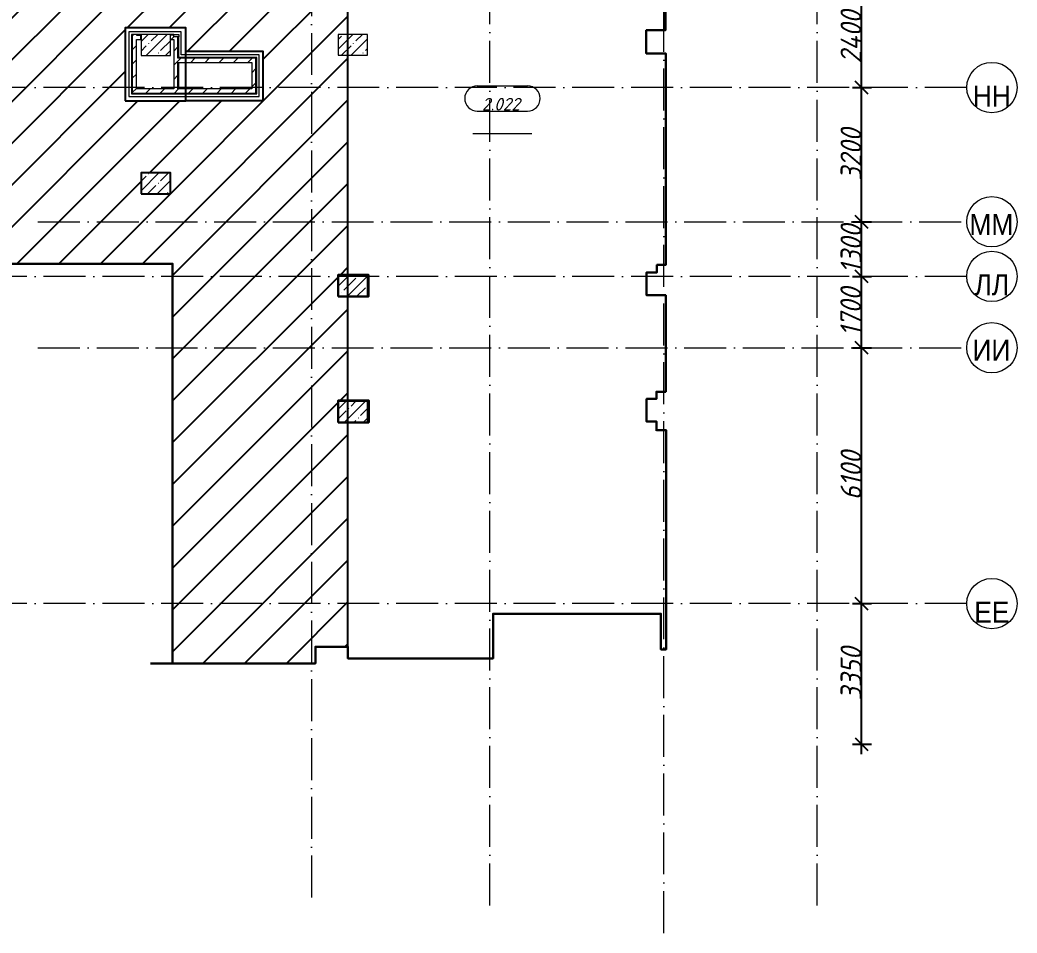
# Model space of a CAD drawing. Header units: millimetres. Extents: x -81576 to 1046824, y -248937 to 691537.
# Drawn here: x 799384 to 823150, y 422516 to 444276 of the extents above; entities that cross this region are included whole.
import ezdxf

# ---------------------------------------------------------------- set-up
doc = ezdxf.new("R2010")
doc.units = ezdxf.units.MM
doc.linetypes.add('50_200_ШТРИХ_1Т_ш5_п1_п1_', pattern=[1400, 1000, -200, 0, -200])
doc.layers.add('5.1) СКБ потолок', color=160, linetype='Continuous')
doc.layers.add('5.2) Окраска потолок', color=7, linetype='Continuous')
for name, color, linetype, lineweight in [('A-ANNO-DIMS', 7, 'Continuous', 9), ('A-WALL', 7, 'Continuous', 5), ('A-WALL-FNSH-1', 7, 'Continuous', 5), ('I-WALL', 7, 'Continuous', 5), ('S-COLS', 7, 'Continuous', 9), ('S-COLS-1', 7, 'Continuous', 5)]:
    doc.layers.add(name, color=color, linetype=linetype, lineweight=lineweight)
for name, color, linetype, lineweight, true_color in [('A-AREA-IDEN-1', 7, 'Continuous', 9, 0xaaaaaa), ('A-DETL-7', 7, 'Continuous', 20, 0x01a6fe), ('I-WALL-15', 7, 'Continuous', 5, 0x787878), ('Оси-1', 7, 'Continuous', 20, 0xaaaaaa), ('Оси-2', 7, 'Continuous', 9, 0xaaaaaa), ('Оси-3', 7, '50_200_ШТРИХ_1Т_ш5_п1_п1_', 9, 0xaaaaaa)]:
    doc.layers.add(name, color=color, linetype=linetype, lineweight=lineweight, true_color=true_color)
doc.styles.add('Arial', font='arial.ttf', dxfattribs={"width": 0.9, "height": 500})
doc.styles.add('ISOCPEUR_I', font='isocpeui.ttf', dxfattribs={"height": 300})
doc.styles.add('ISOCPEUR_I_1', font='isocpeui.ttf', dxfattribs={"width": 0.9, "height": 500})
doc.dimstyles.new('ISO-2_5_0_9К_БОЛЬШОЙ', dxfattribs={"dimscale": 304.8, "dimtxt": 497.990588, "dimasz": 0.984252, "dimexe": 0.787402, "dimexo": 0, "dimgap": 0, "dimtad": 1, "dimdec": 0, "dimzin": 0, "dimdsep": 46, "dimtxsty": 'ISOCPEUR_I_1', "dimblk1": 'OBLIQUE', "dimblk2": 'OBLIQUE', "dimsah": 1, "dimcen": 0.09, "dimdle": 0.787402, "dimazin": 0, "dimtfac": 1, "dimtdec": 4, "dimtix": 1, "dimtmove": 0, "dimatfit": 3, "dimfxl": 1, "dimtvp": 1, "dimtolj": 1, "dimtzin": 0, "dimarcsym": 2})
pattern_1 = [(0, (713719.21, 373552.26), (406.4, 101.6), [6.706, -298.094, 6.706, -298.094, -1625.6]), (0, (713719.21, 373552.26), (406.4, 101.6), [-609.6, 6.706, -602.894, 6.706, -298.094, -711.2]), (0, (713719.21, 373552.26), (406.4, 101.6), [-1524, 6.706, -196.494, 6.706, -501.294]), (120, (713871.61, 373603.06), (-291.18818, 301.15272), [6.706, -298.094, 6.706, -298.094, -1625.6]), (120, (713871.61, 373603.06), (-291.18818, 301.15272), [-609.6, 6.706, -602.894, 6.706, -298.094, -711.2]), (120, (713871.61, 373603.06), (-291.18818, 301.15272), [-1524, 6.706, -196.494, 6.706, -501.294]), (240, (713922.41, 373806.26), (-115.21182, -402.75272), [6.706, -298.094, 6.706, -298.094, -1625.6]), (240, (713922.41, 373806.26), (-115.21182, -402.75272), [-609.6, 6.706, -602.894, 6.706, -298.094, -711.2]), (240, (713922.41, 373806.26), (-115.21182, -402.75272), [-1524, 6.706, -196.494, 6.706, -501.294])]
pattern_2 = [(45, (713719.2, 373552.26), (-169.70563, 169.70563), [])]

# ---------------------------------------------------------------- blocks, each defined once
blk = doc.blocks.new('BSC_Колонна _Прямоугольная - 500х700-V304-АИ_План этажа_Стены_2')
at = {"layer": 'S-COLS-1'}
h = blk.add_hatch(dxfattribs=at)
h.set_pattern_fill('FP_173', color=256, style=0, pattern_type=2)
h.set_pattern_definition([(315, (-64381.04, 93600), (228.0985, 228.0985), []), (315, (-64381.04, 93371.9), (228.0985, 228.0985), [403.225, -80.645, 6.706, -73.939])])
h.paths.add_polyline_path([(-250, 350), (-250, -350), (250, -350), (250, 350), (223, 350)])
for p, q in [((250, 350), (-250, 350)), ((-250, 350), (-250, -350)), ((250, -350), (250, 350)), ((-250, -350), (250, -350))]:
    blk.add_line(p, q, dxfattribs=at)
blk = doc.blocks.new('BSC_Колонна _Прямоугольная - 500х700-V305-АИ_План этажа_Стены_2')
at = {"layer": 'S-COLS-1'}
h = blk.add_hatch(dxfattribs=at)
h.set_pattern_fill('FP_174', color=256, style=0, pattern_type=2)
h.set_pattern_definition([(315, (-70131.04, 93600), (228.0985, 228.0985), []), (315, (-70131.04, 93371.9), (228.0985, 228.0985), [403.225, -80.645, 6.706, -73.939])])
h.paths.add_polyline_path([(-250, 350), (-250, -350), (250, -350), (250, 350), (168, 350)])
for p, q in [((250, 350), (-250, 350)), ((-250, 350), (-250, -350)), ((250, -350), (250, 350)), ((-250, -350), (250, -350))]:
    blk.add_line(p, q, dxfattribs=at)
blk = doc.blocks.new('BSC_Колонна _Прямоугольная - 500х700-V316-АИ_План этажа_Стены_2')
at = {"layer": 'S-COLS-1'}
h = blk.add_hatch(dxfattribs=at)
h.set_pattern_fill('FP_185', color=256, style=0, pattern_type=2)
h.set_pattern_definition([(315, (-61381.04, 93600), (228.0985, 228.0985), []), (315, (-61381.04, 93371.9), (228.0985, 228.0985), [403.225, -80.645, 6.706, -73.939])])
h.paths.add_polyline_path([(-250, 350), (-250, -350), (250, -350), (250, 350)])
for p, q in [((250, 350), (-250, 350)), ((-250, 350), (-250, -350)), ((250, -350), (250, 350)), ((-250, -350), (250, -350))]:
    blk.add_line(p, q, dxfattribs=at)
blk = doc.blocks.new('BSC_Колонна _Прямоугольная - 500х700-V360-АИ_План этажа_Стены_2')
at = {"layer": 'S-COLS-1'}
h = blk.add_hatch(dxfattribs=at)
h.set_pattern_fill('FP_219', color=256, style=0, pattern_type=2)
h.set_pattern_definition([(315, (-70130.7, 88900), (228.0985, 228.0985), []), (315, (-70130.7, 88671.9), (228.0985, 228.0985), [403.225, -80.645, 6.706, -73.939])])
h.paths.add_polyline_path([(-250, 350), (-250, -350), (250, -350), (250, 350), (169, 350)])
for p, q in [((250, 350), (-250, 350)), ((-250, 350), (-250, -350)), ((250, -350), (250, 350)), ((-250, -350), (250, -350))]:
    blk.add_line(p, q, dxfattribs=at)
blk = doc.blocks.new('AAR_СКБ_Марка_помещения_1_5 ммп - Номер _ Площадь-27962135-АИ_План этажа_Стены_2')
at = {"layer": 'A-AREA-IDEN-1'}
for p, q in [((-2.99, 3), (3.01, 3)), ((-2.99, 0), (3.01, 0)), ((-3.53, -2.69), (3.53, -2.69))]:
    blk.add_line(p, q, dxfattribs=at)
for centre, start, end in [((-2.99, 1.5), 90, 270), ((3.01, 1.5), 270, 90)]:
    blk.add_arc(centre, 1.5, start, end, dxfattribs=at)
blk = doc.blocks.new('_Oblique')
at = {"color": 0, "linetype": 'ByBlock', "lineweight": -2}
blk.add_line((-0.5, -0.5), (0.5, 0.5), dxfattribs=at)
blk = doc.blocks.new('*D2477')
at = {"layer": 'A-ANNO-DIMS', "color": 0, "lineweight": -2, "transparency": 16777216}
for p, q in [((819443, 426776), (819443, 430606)), ((819230, 430366), (819683, 430366)), ((819230, 427016), (819683, 427016))]:
    blk.add_line(p, q, dxfattribs=at)
at = {"layer": 'Defpoints', "color": 0, "transparency": 16777216}
for p in [(819230, 430366), (819443, 430366), (819230, 427016)]:
    blk.add_point(p, dxfattribs=at)
at = {"layer": 'A-ANNO-DIMS', "color": 0, "lineweight": -2, "transparency": 16777216, "xscale": 300, "yscale": 300, "zscale": 300}
for p, rotation in [((819443, 430366), 90), ((819443, 427016), 270)]:
    blk.add_blockref('_Oblique', p, dxfattribs=dict(at, rotation=rotation))
at = {"layer": 'A-ANNO-DIMS', "color": 0, "transparency": 16777216, "insert": (819193, 428691), "char_height": 500, "width": 1516.96, "attachment_point": 5, "rotation": 90, "style": 'ISOCPEUR_I_1'}
blk.add_mtext('\\A1;3350', dxfattribs=at)
blk = doc.blocks.new('*D2478')
at = {"layer": 'A-ANNO-DIMS', "color": 0, "lineweight": -2, "transparency": 16777216}
for p, q in [((819443, 430126), (819443, 436706)), ((819230, 436466), (819683, 436466)), ((819230, 430366), (819683, 430366))]:
    blk.add_line(p, q, dxfattribs=at)
at = {"layer": 'Defpoints', "color": 0, "transparency": 16777216}
for p in [(819230, 436466), (819443, 436466), (819230, 430366)]:
    blk.add_point(p, dxfattribs=at)
at = {"layer": 'A-ANNO-DIMS', "color": 0, "lineweight": -2, "transparency": 16777216, "xscale": 300, "yscale": 300, "zscale": 300}
for p, rotation in [((819443, 436466), 90), ((819443, 430366), 270)]:
    blk.add_blockref('_Oblique', p, dxfattribs=dict(at, rotation=rotation))
at = {"layer": 'A-ANNO-DIMS', "color": 0, "transparency": 16777216, "insert": (819193, 433416), "char_height": 500, "width": 1402.04, "attachment_point": 5, "rotation": 90, "style": 'ISOCPEUR_I_1'}
blk.add_mtext('\\A1;6100', dxfattribs=at)
blk = doc.blocks.new('*D2479')
at = {"layer": 'A-ANNO-DIMS', "color": 0, "lineweight": -2, "transparency": 16777216}
for p, q in [((819443, 436226), (819443, 438406)), ((819230, 438166), (819683, 438166)), ((819230, 436466), (819683, 436466))]:
    blk.add_line(p, q, dxfattribs=at)
at = {"layer": 'Defpoints', "color": 0, "transparency": 16777216}
for p in [(819230, 438166), (819443, 438166), (819230, 436466)]:
    blk.add_point(p, dxfattribs=at)
at = {"layer": 'A-ANNO-DIMS', "color": 0, "lineweight": -2, "transparency": 16777216, "xscale": 300, "yscale": 300, "zscale": 300}
for p, rotation in [((819443, 438166), 90), ((819443, 436466), 270)]:
    blk.add_blockref('_Oblique', p, dxfattribs=dict(at, rotation=rotation))
at = {"layer": 'A-ANNO-DIMS', "color": 0, "transparency": 16777216, "insert": (819189, 437316), "char_height": 500, "width": 1402.04, "attachment_point": 5, "rotation": 90, "style": 'ISOCPEUR_I_1'}
blk.add_mtext('\\A1;1700', dxfattribs=at)
blk = doc.blocks.new('*D2480')
at = {"layer": 'A-ANNO-DIMS', "color": 0, "lineweight": -2, "transparency": 16777216}
for p, q in [((819443, 437926), (819443, 439706)), ((819230, 439466), (819683, 439466)), ((819230, 438166), (819683, 438166))]:
    blk.add_line(p, q, dxfattribs=at)
at = {"layer": 'Defpoints', "color": 0, "transparency": 16777216}
for p in [(819230, 439466), (819443, 439466), (819230, 438166)]:
    blk.add_point(p, dxfattribs=at)
at = {"layer": 'A-ANNO-DIMS', "color": 0, "lineweight": -2, "transparency": 16777216, "xscale": 300, "yscale": 300, "zscale": 300}
for p, rotation in [((819443, 439466), 90), ((819443, 438166), 270)]:
    blk.add_blockref('_Oblique', p, dxfattribs=dict(at, rotation=rotation))
at = {"layer": 'A-ANNO-DIMS', "color": 0, "transparency": 16777216, "insert": (819193, 438816), "char_height": 500, "width": 1402.04, "attachment_point": 5, "rotation": 90, "style": 'ISOCPEUR_I_1'}
blk.add_mtext('\\A1;1300', dxfattribs=at)
blk = doc.blocks.new('*D2481')
at = {"layer": 'A-ANNO-DIMS', "color": 0, "lineweight": -2, "transparency": 16777216}
for p, q in [((819443, 439226), (819443, 442906)), ((819230, 442666), (819683, 442666)), ((819230, 439466), (819683, 439466))]:
    blk.add_line(p, q, dxfattribs=at)
at = {"layer": 'Defpoints', "color": 0, "transparency": 16777216}
for p in [(819230, 442666), (819443, 442666), (819230, 439466)]:
    blk.add_point(p, dxfattribs=at)
at = {"layer": 'A-ANNO-DIMS', "color": 0, "lineweight": -2, "transparency": 16777216, "xscale": 300, "yscale": 300, "zscale": 300}
for p, rotation in [((819443, 442666), 90), ((819443, 439466), 270)]:
    blk.add_blockref('_Oblique', p, dxfattribs=dict(at, rotation=rotation))
at = {"layer": 'A-ANNO-DIMS', "color": 0, "transparency": 16777216, "insert": (819193, 441066), "char_height": 500, "width": 1516.96, "attachment_point": 5, "rotation": 90, "style": 'ISOCPEUR_I_1'}
blk.add_mtext('\\A1;3200', dxfattribs=at)
blk = doc.blocks.new('*D2482')
at = {"layer": 'A-ANNO-DIMS', "color": 0, "lineweight": -2, "transparency": 16777216}
for p, q in [((819443, 442426), (819443, 445306)), ((819230, 445066), (819683, 445066)), ((819230, 442666), (819683, 442666))]:
    blk.add_line(p, q, dxfattribs=at)
at = {"layer": 'Defpoints', "color": 0, "transparency": 16777216}
for p in [(819230, 445066), (819443, 445066), (819230, 442666)]:
    blk.add_point(p, dxfattribs=at)
at = {"layer": 'A-ANNO-DIMS', "color": 0, "lineweight": -2, "transparency": 16777216, "xscale": 300, "yscale": 300, "zscale": 300}
for p, rotation in [((819443, 445066), 90), ((819443, 442666), 270)]:
    blk.add_blockref('_Oblique', p, dxfattribs=dict(at, rotation=rotation))
at = {"layer": 'A-ANNO-DIMS', "color": 0, "transparency": 16777216, "insert": (819193, 443866), "char_height": 500, "width": 1562.92, "attachment_point": 5, "rotation": 90, "style": 'ISOCPEUR_I_1'}
blk.add_mtext('\\A1;2400', dxfattribs=at)
blk = doc.blocks.new('Ось сетки - Круг_Ø6_00__ISO-2_5_0_9K_-17386508-АИ_План этажа_Стены_3')
at = {"layer": 'Оси-1'}
blk.add_circle((0, 0), 3, dxfattribs=at)
blk = doc.blocks.new('*D2508')
at = {"layer": 'A-ANNO-DIMS', "color": 0, "lineweight": -2, "transparency": 16777216}
for p, q in [((819443, 426776), (819443, 430606)), ((819230, 430366), (819683, 430366)), ((819230, 427016), (819683, 427016))]:
    blk.add_line(p, q, dxfattribs=at)
at = {"layer": 'Defpoints', "color": 0, "transparency": 16777216}
for p in [(819230, 430366), (819443, 430366), (819230, 427016)]:
    blk.add_point(p, dxfattribs=at)
at = {"layer": 'A-ANNO-DIMS', "color": 0, "lineweight": -2, "transparency": 16777216, "xscale": 300, "yscale": 300, "zscale": 300}
for p, rotation in [((819443, 430366), 90), ((819443, 427016), 270)]:
    blk.add_blockref('_Oblique', p, dxfattribs=dict(at, rotation=rotation))
at = {"layer": 'A-ANNO-DIMS', "color": 0, "transparency": 16777216, "insert": (819193, 428691), "char_height": 500, "width": 1516.96, "attachment_point": 5, "rotation": 90, "style": 'ISOCPEUR_I_1'}
blk.add_mtext('\\A1;3350', dxfattribs=at)
blk = doc.blocks.new('*D2509')
at = {"layer": 'A-ANNO-DIMS', "color": 0, "lineweight": -2, "transparency": 16777216}
for p, q in [((819443, 430126), (819443, 436706)), ((819230, 436466), (819683, 436466)), ((819230, 430366), (819683, 430366))]:
    blk.add_line(p, q, dxfattribs=at)
at = {"layer": 'Defpoints', "color": 0, "transparency": 16777216}
for p in [(819230, 436466), (819443, 436466), (819230, 430366)]:
    blk.add_point(p, dxfattribs=at)
at = {"layer": 'A-ANNO-DIMS', "color": 0, "lineweight": -2, "transparency": 16777216, "xscale": 300, "yscale": 300, "zscale": 300}
for p, rotation in [((819443, 436466), 90), ((819443, 430366), 270)]:
    blk.add_blockref('_Oblique', p, dxfattribs=dict(at, rotation=rotation))
at = {"layer": 'A-ANNO-DIMS', "color": 0, "transparency": 16777216, "insert": (819193, 433416), "char_height": 500, "width": 1402.04, "attachment_point": 5, "rotation": 90, "style": 'ISOCPEUR_I_1'}
blk.add_mtext('\\A1;6100', dxfattribs=at)
blk = doc.blocks.new('*D2510')
at = {"layer": 'A-ANNO-DIMS', "color": 0, "lineweight": -2, "transparency": 16777216}
for p, q in [((819443, 436226), (819443, 438406)), ((819230, 438166), (819683, 438166)), ((819230, 436466), (819683, 436466))]:
    blk.add_line(p, q, dxfattribs=at)
at = {"layer": 'Defpoints', "color": 0, "transparency": 16777216}
for p in [(819230, 438166), (819443, 438166), (819230, 436466)]:
    blk.add_point(p, dxfattribs=at)
at = {"layer": 'A-ANNO-DIMS', "color": 0, "lineweight": -2, "transparency": 16777216, "xscale": 300, "yscale": 300, "zscale": 300}
for p, rotation in [((819443, 438166), 90), ((819443, 436466), 270)]:
    blk.add_blockref('_Oblique', p, dxfattribs=dict(at, rotation=rotation))
at = {"layer": 'A-ANNO-DIMS', "color": 0, "transparency": 16777216, "insert": (819189, 437316), "char_height": 500, "width": 1402.04, "attachment_point": 5, "rotation": 90, "style": 'ISOCPEUR_I_1'}
blk.add_mtext('\\A1;1700', dxfattribs=at)
blk = doc.blocks.new('*D2511')
at = {"layer": 'A-ANNO-DIMS', "color": 0, "lineweight": -2, "transparency": 16777216}
for p, q in [((819443, 437926), (819443, 439706)), ((819230, 439466), (819683, 439466)), ((819230, 438166), (819683, 438166))]:
    blk.add_line(p, q, dxfattribs=at)
at = {"layer": 'Defpoints', "color": 0, "transparency": 16777216}
for p in [(819230, 439466), (819443, 439466), (819230, 438166)]:
    blk.add_point(p, dxfattribs=at)
at = {"layer": 'A-ANNO-DIMS', "color": 0, "lineweight": -2, "transparency": 16777216, "xscale": 300, "yscale": 300, "zscale": 300}
for p, rotation in [((819443, 439466), 90), ((819443, 438166), 270)]:
    blk.add_blockref('_Oblique', p, dxfattribs=dict(at, rotation=rotation))
at = {"layer": 'A-ANNO-DIMS', "color": 0, "transparency": 16777216, "insert": (819193, 438816), "char_height": 500, "width": 1402.04, "attachment_point": 5, "rotation": 90, "style": 'ISOCPEUR_I_1'}
blk.add_mtext('\\A1;1300', dxfattribs=at)
blk = doc.blocks.new('*D2512')
at = {"layer": 'A-ANNO-DIMS', "color": 0, "lineweight": -2, "transparency": 16777216}
for p, q in [((819443, 439226), (819443, 442906)), ((819230, 442666), (819683, 442666)), ((819230, 439466), (819683, 439466))]:
    blk.add_line(p, q, dxfattribs=at)
at = {"layer": 'Defpoints', "color": 0, "transparency": 16777216}
for p in [(819230, 442666), (819443, 442666), (819230, 439466)]:
    blk.add_point(p, dxfattribs=at)
at = {"layer": 'A-ANNO-DIMS', "color": 0, "lineweight": -2, "transparency": 16777216, "xscale": 300, "yscale": 300, "zscale": 300}
for p, rotation in [((819443, 442666), 90), ((819443, 439466), 270)]:
    blk.add_blockref('_Oblique', p, dxfattribs=dict(at, rotation=rotation))
at = {"layer": 'A-ANNO-DIMS', "color": 0, "transparency": 16777216, "insert": (819193, 441066), "char_height": 500, "width": 1516.96, "attachment_point": 5, "rotation": 90, "style": 'ISOCPEUR_I_1'}
blk.add_mtext('\\A1;3200', dxfattribs=at)
blk = doc.blocks.new('*D2513')
at = {"layer": 'A-ANNO-DIMS', "color": 0, "lineweight": -2, "transparency": 16777216}
for p, q in [((819443, 442426), (819443, 445306)), ((819230, 445066), (819683, 445066)), ((819230, 442666), (819683, 442666))]:
    blk.add_line(p, q, dxfattribs=at)
at = {"layer": 'Defpoints', "color": 0, "transparency": 16777216}
for p in [(819230, 445066), (819443, 445066), (819230, 442666)]:
    blk.add_point(p, dxfattribs=at)
at = {"layer": 'A-ANNO-DIMS', "color": 0, "lineweight": -2, "transparency": 16777216, "xscale": 300, "yscale": 300, "zscale": 300}
for p, rotation in [((819443, 445066), 90), ((819443, 442666), 270)]:
    blk.add_blockref('_Oblique', p, dxfattribs=dict(at, rotation=rotation))
at = {"layer": 'A-ANNO-DIMS', "color": 0, "transparency": 16777216, "insert": (819193, 443866), "char_height": 500, "width": 1562.92, "attachment_point": 5, "rotation": 90, "style": 'ISOCPEUR_I_1'}
blk.add_mtext('\\A1;2400', dxfattribs=at)

msp = doc.modelspace()

# ---------------------------------------------------------------- hatches: boundary and pattern name
at = {"layer": '5.1) СКБ потолок', "transparency": 33554687}
h = msp.add_hatch(dxfattribs=at)
h.set_pattern_fill('ANSI31', color=256, scale=222)
h.paths.add_polyline_path([(807201.9, 446783.3), (806969.2, 446783.3), (806969.2, 447283.3), (807201.9, 447283.3), (807201.9, 452633.3), (806969.2, 452633.3), (806969.2, 453133.3), (807201.9, 453133.3), (807201.9, 455439.2), (806985.1, 455439.2), (806985.1, 457889.2), (807005.1, 457889.2), (807185.1, 457889.2), (807185.1, 459476.2), (806985.1, 459476.2), (806755.1, 459476.2), (806755.1, 459706.2), (803055.1, 459706.2), (803055.1, 459450.2), (802531.1, 459450.2), (802531.1, 459713.2), (797181.1, 459713.2), (797181.1, 456496.2), (797311.1, 456496.2), (797311.1, 455956.2), (797176.1, 455956.2), (797176.1, 452375.2), (797306.1, 452375.2), (797306.1, 451850.2), (797293.1, 451850.2), (797163.1, 451850.2), (797163.1, 450024.2), (797293.1, 450024.2), (797293.1, 449499.2), (797163.1, 449499.2), (797163.1, 446539.2), (795010.1, 446539.2), (795010.1, 441409.2), (791930.1, 441409.2), (791930.1, 440674.2), (791193.1, 440674.2), (791193.1, 441259.2), (788249.1, 441259.2), (788249.1, 438466.2), (803022.1, 438466.2), (803022.1, 428940.3), (806426.9, 428940.3), (806426.9, 429340.3), (807201.9, 429340.3), (807201.9, 434683.3), (806969.2, 434683.3), (806969.2, 435183.3), (806969.2, 435208.3), (807201.9, 435208.3), (807201.9, 437683.3), (806969.2, 437683.3), (806969.2, 438183.3), (806969.2, 438203.3), (807201.9, 438203.3), (807201.9, 443433.3), (806969.2, 443433.3), (806969.2, 443933.3), (807201.9, 443933.3)])
h.paths.add_polyline_path([(801895.3, 444086.5), (803335.3, 444086.5), (803335.3, 443533.3), (805175.3, 443533.3), (805175.3, 442346.5), (803335.3, 442346.5), (801895.3, 442346.5)], flags=0)
h.paths.add_polyline_path([(801895.3, 444086.5), (803335.3, 444086.5), (803335.3, 443533.3), (805175.3, 443533.3), (805175.3, 442346.5), (801895.3, 442346.5)], flags=16)
h.paths.add_polyline_path([(801979.2, 443993), (803229.2, 443993), (803229.2, 443443.3), (805089.2, 443443.3), (805089.2, 442453), (801979.2, 442453)], flags=0)
h.paths.add_polyline_path([(802039.2, 443933), (802268.2, 443933), (802269.2, 443933), (802969.2, 443933), (803049.2, 443933), (803169.2, 443933), (803169.2, 443873), (803169.2, 443383.3), (805029.2, 443383.3), (805029.2, 442513), (802039.2, 442513)], flags=0)
h.paths.add_polyline_path([(802969.2, 443813), (803049.2, 443813), (803049.2, 442633), (802159.2, 442633), (802159.2, 443813), (802268.2, 443813), (802268.2, 443933), (802269.2, 443933), (802269.2, 443433), (802969.2, 443433)], flags=0)
h.paths.add_polyline_path([(797335.7, 444032.3), (797335.7, 443312.3), (796415.7, 443312.3), (796415.7, 444032.3)], flags=16)
h.paths.add_polyline_path([(797219.2, 443933), (797219.2, 443433), (796519.2, 443433), (796519.2, 443933)], flags=0)
h.paths.add_polyline_path([(801790.6, 447876.6), (801790.6, 450714.2), (803108.7, 450714.2), (803108.7, 447876.6)], flags=16)
h.paths.add_polyline_path([(803149.2, 443263.3), (803169.2, 443263.3), (804909.2, 443263.3), (804909.2, 442633), (803169.2, 442633), (803149.2, 442633)], flags=0)
h.paths.add_polyline_path([(801865.4, 447963.3), (801865.4, 450651.6), (803049.2, 450651.6), (803049.2, 449383), (803029.2, 447963.3)], flags=0)
h.paths.add_polyline_path([(801925.4, 448023.3), (801925.4, 449363), (801925.4, 450591.6), (801945.4, 450591.6), (802989.2, 450591.6), (802989.2, 450571.6), (802989.2, 449383), (802969.2, 448883), (802969.2, 448023.3)], flags=0)
h.paths.add_polyline_path([(801925.4, 449383), (801925.4, 449363), (801945.4, 449363), (801945.4, 449383)], flags=0)
h.paths.add_polyline_path([(802969.2, 450571.6), (802969.2, 449383), (802989.2, 449383), (802989.2, 450471.6)], flags=0)
h.paths.add_polyline_path([(802849.2, 448883), (802849.2, 448133), (802099.2, 448133), (802045.4, 448143.3), (802045.4, 449263), (802269.2, 449263), (802269.2, 448883)], flags=0)
h.paths.add_polyline_path([(802269.2, 440633), (802969.2, 440633), (802969.2, 440133), (802269.2, 440133)], flags=16)
h.paths.add_polyline_path([(797474.2, 440733), (797474.2, 439213), (795954.2, 439213), (795954.2, 440733)], flags=16)
h.paths.add_polyline_path([(797399.2, 440693), (797399.2, 439253), (796014.2, 439253), (796014.2, 440693)], flags=0)
h.paths.add_polyline_path([(797339.2, 440633), (797339.2, 439313), (796094.2, 439313), (796074.2, 439313), (796074.2, 440573), (796074.2, 440633), (796519.2, 440633), (797219.2, 440633)], flags=0)
h.paths.add_polyline_path([(796094.2, 439333), (796094.2, 440573), (796194.2, 440573), (796194.2, 440613), (796459.2, 440613), (796459.2, 440513), (796194.2, 440513), (796194.2, 439433), (796194.2, 439333)], flags=0)
h.paths.add_polyline_path([(802148.7, 451121.6), (802148.7, 451841.6), (803108.7, 451841.6), (803108.7, 451121.6)], flags=16)
h.paths.add_polyline_path([(802209.2, 451173), (802209.2, 451793), (803029.2, 451793), (803029.2, 451173)], flags=0)
h.paths.add_polyline_path([(802269.2, 451233), (802269.2, 451733), (802969.2, 451733), (802969.2, 451233)], flags=0)
h.paths.add_polyline_path([(802024.6, 454200.5), (802024.6, 455860.5), (803204.6, 455860.5), (803204.6, 454200.5)], flags=16)
h.paths.add_polyline_path([(802089.2, 454253), (802089.2, 455793), (803145.9, 455793), (803145.9, 454253)], flags=0)
h.paths.add_polyline_path([(802149.2, 454313), (802149.2, 455733), (803085.9, 455733), (803085.9, 454313)], flags=0)
h.paths.add_polyline_path([(802269.2, 454433), (802269.2, 455733), (802969.2, 455733), (802969.2, 455233), (802965.9, 454433)], flags=0)
at = {"layer": '5.2) Окраска потолок', "transparency": 33554687}
h = msp.add_hatch(dxfattribs=at)
h.set_pattern_fill('ANSI31', color=256, scale=222)
h.paths.add_polyline_path([(807201.9, 446783.3), (806969.2, 446783.3), (806969.2, 447283.3), (807201.9, 447283.3), (807201.9, 452633.3), (806969.2, 452633.3), (806969.2, 453133.3), (807201.9, 453133.3), (807201.9, 455439.2), (806985.1, 455439.2), (806985.1, 457889.2), (807005.1, 457889.2), (807185.1, 457889.2), (807185.1, 459476.2), (806985.1, 459476.2), (806755.1, 459476.2), (806755.1, 459706.2), (803055.1, 459706.2), (803055.1, 459450.2), (802531.1, 459450.2), (802531.1, 459713.2), (797181.1, 459713.2), (797181.1, 456496.2), (797311.1, 456496.2), (797311.1, 455956.2), (797176.1, 455956.2), (797176.1, 452375.2), (797306.1, 452375.2), (797306.1, 451850.2), (797293.1, 451850.2), (797163.1, 451850.2), (797163.1, 450024.2), (797293.1, 450024.2), (797293.1, 449499.2), (797163.1, 449499.2), (797163.1, 446539.2), (795010.1, 446539.2), (795010.1, 441409.2), (791930.1, 441409.2), (791930.1, 440674.2), (791193.1, 440674.2), (791193.1, 441259.2), (788249.1, 441259.2), (788249.1, 438466.2), (803022.1, 438466.2), (803022.1, 428940.3), (806426.9, 428940.3), (806426.9, 429340.3), (807201.9, 429340.3), (807201.9, 434683.3), (806969.2, 434683.3), (806969.2, 435183.3), (806969.2, 435208.3), (807201.9, 435208.3), (807201.9, 437683.3), (806969.2, 437683.3), (806969.2, 438183.3), (806969.2, 438203.3), (807201.9, 438203.3), (807201.9, 443433.3), (806969.2, 443433.3), (806969.2, 443933.3), (807201.9, 443933.3)])
h.paths.add_polyline_path([(801895.3, 444086.5), (803335.3, 444086.5), (803335.3, 443533.3), (805175.3, 443533.3), (805175.3, 442346.5), (803335.3, 442346.5), (801895.3, 442346.5)], flags=0)
h.paths.add_polyline_path([(801895.3, 444086.5), (803335.3, 444086.5), (803335.3, 443533.3), (805175.3, 443533.3), (805175.3, 442346.5), (801895.3, 442346.5)], flags=16)
h.paths.add_polyline_path([(801979.2, 443993), (803229.2, 443993), (803229.2, 443443.3), (805089.2, 443443.3), (805089.2, 442453), (801979.2, 442453)], flags=0)
h.paths.add_polyline_path([(802039.2, 443933), (802268.2, 443933), (802269.2, 443933), (802969.2, 443933), (803049.2, 443933), (803169.2, 443933), (803169.2, 443873), (803169.2, 443383.3), (805029.2, 443383.3), (805029.2, 442513), (802039.2, 442513)], flags=0)
h.paths.add_polyline_path([(802969.2, 443813), (803049.2, 443813), (803049.2, 442633), (802159.2, 442633), (802159.2, 443813), (802268.2, 443813), (802268.2, 443933), (802269.2, 443933), (802269.2, 443433), (802969.2, 443433)], flags=0)
h.paths.add_polyline_path([(797335.7, 444032.3), (797335.7, 443312.3), (796415.7, 443312.3), (796415.7, 444032.3)], flags=16)
h.paths.add_polyline_path([(797219.2, 443933), (797219.2, 443433), (796519.2, 443433), (796519.2, 443933)], flags=0)
h.paths.add_polyline_path([(801790.6, 447876.6), (801790.6, 450714.2), (803108.7, 450714.2), (803108.7, 447876.6)], flags=16)
h.paths.add_polyline_path([(803149.2, 443263.3), (803169.2, 443263.3), (804909.2, 443263.3), (804909.2, 442633), (803169.2, 442633), (803149.2, 442633)], flags=0)
h.paths.add_polyline_path([(801865.4, 447963.3), (801865.4, 450651.6), (803049.2, 450651.6), (803049.2, 449383), (803029.2, 447963.3)], flags=0)
h.paths.add_polyline_path([(801925.4, 448023.3), (801925.4, 449363), (801925.4, 450591.6), (801945.4, 450591.6), (802989.2, 450591.6), (802989.2, 450571.6), (802989.2, 449383), (802969.2, 448883), (802969.2, 448023.3)], flags=0)
h.paths.add_polyline_path([(801925.4, 449383), (801925.4, 449363), (801945.4, 449363), (801945.4, 449383)], flags=0)
h.paths.add_polyline_path([(802969.2, 450571.6), (802969.2, 449383), (802989.2, 449383), (802989.2, 450471.6)], flags=0)
h.paths.add_polyline_path([(802849.2, 448883), (802849.2, 448133), (802099.2, 448133), (802045.4, 448143.3), (802045.4, 449263), (802269.2, 449263), (802269.2, 448883)], flags=0)
h.paths.add_polyline_path([(802269.2, 440633), (802969.2, 440633), (802969.2, 440133), (802269.2, 440133)], flags=16)
h.paths.add_polyline_path([(797474.2, 440733), (797474.2, 439213), (795954.2, 439213), (795954.2, 440733)], flags=16)
h.paths.add_polyline_path([(797399.2, 440693), (797399.2, 439253), (796014.2, 439253), (796014.2, 440693)], flags=0)
h.paths.add_polyline_path([(797339.2, 440633), (797339.2, 439313), (796094.2, 439313), (796074.2, 439313), (796074.2, 440573), (796074.2, 440633), (796519.2, 440633), (797219.2, 440633)], flags=0)
h.paths.add_polyline_path([(796094.2, 439333), (796094.2, 440573), (796194.2, 440573), (796194.2, 440613), (796459.2, 440613), (796459.2, 440513), (796194.2, 440513), (796194.2, 439433), (796194.2, 439333)], flags=0)
h.paths.add_polyline_path([(802148.7, 451121.6), (802148.7, 451841.6), (803108.7, 451841.6), (803108.7, 451121.6)], flags=16)
h.paths.add_polyline_path([(802209.2, 451173), (802209.2, 451793), (803029.2, 451793), (803029.2, 451173)], flags=0)
h.paths.add_polyline_path([(802269.2, 451233), (802269.2, 451733), (802969.2, 451733), (802969.2, 451233)], flags=0)
h.paths.add_polyline_path([(802024.6, 454200.5), (802024.6, 455860.5), (803204.6, 455860.5), (803204.6, 454200.5)], flags=16)
h.paths.add_polyline_path([(802089.2, 454253), (802089.2, 455793), (803145.9, 455793), (803145.9, 454253)], flags=0)
h.paths.add_polyline_path([(802149.2, 454313), (802149.2, 455733), (803085.9, 455733), (803085.9, 454313)], flags=0)
h.paths.add_polyline_path([(802269.2, 454433), (802269.2, 455733), (802969.2, 455733), (802969.2, 455233), (802965.9, 454433)], flags=0)
at = {"layer": 'I-WALL', "true_color": 0x000000}
h = msp.add_hatch(dxfattribs=at)
h.set_pattern_fill('FP_5', color=18, style=0, pattern_type=2)
h.set_pattern_definition(pattern_2)
h.paths.add_polyline_path([(802159.2, 442533), (802159.2, 443933), (802059.2, 443933), (802059.2, 442533)])
h = msp.add_hatch(dxfattribs=at)
h.set_pattern_fill('FP_5', color=18, style=0, pattern_type=2)
h.set_pattern_definition(pattern_2)
h.paths.add_polyline_path([(802159.2, 443813), (802268.2, 443813), (802268.2, 443913), (802159.2, 443913), (802159.2, 443851.6)])
h = msp.add_hatch(dxfattribs=at)
h.set_pattern_fill('FP_5', color=18, style=0, pattern_type=2)
h.set_pattern_definition(pattern_2)
h.paths.add_polyline_path([(803049.2, 443813), (803049.2, 443913), (802969.2, 443913), (802969.2, 443813)])
h = msp.add_hatch(dxfattribs=at)
h.set_pattern_fill('FP_5', color=18, style=0, pattern_type=2)
h.set_pattern_definition(pattern_2)
h.paths.add_polyline_path([(803149.2, 442533), (803149.2, 443873), (803049.2, 443873), (803049.2, 442533)])
h = msp.add_hatch(dxfattribs=at)
h.set_pattern_fill('FP_5', color=18, style=0, pattern_type=2)
h.set_pattern_definition(pattern_2)
h.paths.add_polyline_path([(804909.2, 443263.3), (804909.2, 443363.3), (803149.2, 443363.3), (803149.2, 443263.3), (803457.3, 443263.3)])
h = msp.add_hatch(dxfattribs=at)
h.set_pattern_fill('FP_5', color=18, style=0, pattern_type=2)
h.set_pattern_definition(pattern_2)
h.paths.add_polyline_path([(805009.2, 442633), (805009.2, 443363.3), (804909.2, 443363.3), (804909.2, 442633)])
h = msp.add_hatch(dxfattribs=at)
h.set_pattern_fill('FP_5', color=18, style=0, pattern_type=2)
h.set_pattern_definition(pattern_2)
h.paths.add_polyline_path([(803049.2, 442533), (803049.2, 442633), (802159.2, 442633), (802159.2, 442533), (802619.4, 442533)])
h = msp.add_hatch(dxfattribs=at)
h.set_pattern_fill('FP_5', color=18, style=0, pattern_type=2)
h.set_pattern_definition(pattern_2)
h.paths.add_polyline_path([(805009.2, 442533), (805009.2, 442633), (803149.2, 442633), (803149.2, 442533), (803457.3, 442533)])
at = {"layer": 'I-WALL-15', "true_color": 0x000000}
h = msp.add_hatch(dxfattribs=at)
h.set_pattern_fill('FP_3', color=18, style=0, pattern_type=2)
h.set_pattern_definition(pattern_1)
h.paths.add_polyline_path([(802059.2, 442513), (802059.2, 443933), (802039.2, 443933), (802039.2, 442513)])
h = msp.add_hatch(dxfattribs=at)
h.set_pattern_fill('FP_3', color=18, style=0, pattern_type=2)
h.set_pattern_definition(pattern_1)
h.paths.add_polyline_path([(802268.2, 443913), (802268.2, 443933), (802159.2, 443933), (802159.2, 443913)])
h = msp.add_hatch(dxfattribs=at)
h.set_pattern_fill('FP_3', color=18, style=0, pattern_type=2)
h.set_pattern_definition(pattern_1)
h.paths.add_polyline_path([(803049.2, 443913), (803049.2, 443933), (802969.2, 443933), (802969.2, 443913)])
h = msp.add_hatch(dxfattribs=at)
h.set_pattern_fill('FP_3', color=18, style=0, pattern_type=2)
h.set_pattern_definition(pattern_1)
h.paths.add_polyline_path([(803169.2, 442513), (803169.2, 442533), (803149.2, 442533), (803149.2, 442513)])
h.paths.add_polyline_path([(803169.2, 442633), (803169.2, 443263.3), (803149.2, 443263.3), (803149.2, 442633)])
h.paths.add_polyline_path([(803169.2, 443363.3), (803169.2, 443873), (803149.2, 443873), (803149.2, 443363.3)])
h = msp.add_hatch(dxfattribs=at)
h.set_pattern_fill('FP_3', color=18, style=0, pattern_type=2)
h.set_pattern_definition(pattern_1)
h.paths.add_polyline_path([(803169.2, 443363.3), (805009.2, 443363.3), (805009.2, 443383.3), (803169.2, 443383.3)])
h = msp.add_hatch(dxfattribs=at)
h.set_pattern_fill('FP_3', color=18, style=0, pattern_type=2)
h.set_pattern_definition(pattern_1)
h.paths.add_polyline_path([(805009.2, 442533), (805029.2, 442533), (805029.2, 443383.3), (805009.2, 443383.3), (805009.2, 442633)])
h = msp.add_hatch(dxfattribs=at)
h.set_pattern_fill('FP_3', color=18, style=0, pattern_type=2)
h.set_pattern_definition(pattern_1)
h.paths.add_polyline_path([(803149.2, 442513), (803149.2, 442533), (802059.2, 442533), (802059.2, 442513), (803049.2, 442513)])
h = msp.add_hatch(dxfattribs=at)
h.set_pattern_fill('FP_3', color=18, style=0, pattern_type=2)
h.set_pattern_definition(pattern_1)
h.paths.add_polyline_path([(805029.2, 442513), (805029.2, 442533), (803169.2, 442533), (803169.2, 442513), (803457.3, 442513)])
at = {"layer": 'S-COLS-1', "true_color": 0x000000}
h = msp.add_hatch(dxfattribs=at)
h.set_pattern_fill('FP_1', color=18, style=0, pattern_type=2)
h.set_pattern_definition([(45, (713719.2, 373552.26), (-228.0985, 228.0985), []), (45, (713947.3, 373552.26), (-228.0985, 228.0985), [403.225, -80.645, 6.706, -73.939])])
h.paths.add_polyline_path([(802269.2, 440133), (802969.2, 440133), (802969.2, 440633), (802269.2, 440633)])

# ---------------------------------------------------------------- linework, layer by layer
msp.add_lwpolyline([(807201.9, 429340.3), (807201.9, 455439.2)])
at = {"lineweight": 30}
for points in [[(814559.2, 434504.3), (814557.9, 434704.3), (814320.9, 434704.3), (814320.9, 435244.3), (814555.9, 435244.3), (814555.9, 435414.3), (814775.9, 435414.3), (814775.9, 437714.3), (814319.9, 437714.3), (814319.9, 438259.3), (814564.9, 438259.3), (814564.9, 438439.3), (814774.9, 438439.3), (814774.9, 443479.3), (814309.9, 443479.3), (814309.9, 444029.3), (814769.9, 444029.3), (814769.9, 446769.3)], [(788379.1, 438466.2), (788379.1, 438136.2), (788249.1, 438136.2), (788249.1, 438466.2), (803022.1, 438466.2), (803022.1, 428940.3)], [(814557.9, 434482.3), (814557.9, 434504.3), (814782.9, 434504.3), (814782.9, 429554.3), (814782.9, 429554.3), (814782.9, 429274.3), (814662.9, 429274.3), (814662.9, 430124.3), (810662.9, 430124.3), (810662.9, 429062.3), (807201.9, 429062.3), (807201.9, 429340.3), (806426.9, 429340.3), (806426.9, 428940.3), (802494.9, 428940.3)], [(814782.9, 434504.3), (814557.9, 434504.3)]]:
    msp.add_lwpolyline(points, dxfattribs=at)
for points in [[(801895.3, 442346.5), (803335.3, 442346.5), (803335.3, 444086.5), (801895.3, 444086.5)], [(803335.3, 443533.3), (805175.3, 443533.3), (805175.3, 442346.5), (803335.3, 442346.5)], [(802269.2, 440133), (802969.2, 440133), (802969.2, 440633), (802269.2, 440633)]]:
    msp.add_lwpolyline(points, close=True)
for points in [[(806969.2, 437683.3), (807689.2, 437683.3), (807689.2, 438203.3), (806969.2, 438203.3)], [(806969.2, 434683.3), (807699.2, 434683.3), (807699.2, 435208.3), (806969.2, 435208.3)]]:
    msp.add_lwpolyline(points, close=True, dxfattribs=at)
at = {"layer": 'A-DETL-7', "color": 18, "true_color": 0x000000}
for p, q in [((801895.3, 444086.5), (801895.3, 442346.5)), ((803335.3, 444086.5), (801895.3, 444086.5)), ((803335.3, 443533.3), (803335.3, 444086.5)), ((805175.3, 443533.3), (803335.3, 443533.3)), ((805175.3, 442346.5), (805175.3, 443533.3)), ((801895.3, 442346.5), (805175.3, 442346.5))]:
    msp.add_line(p, q, dxfattribs=at)
at = {"layer": 'A-WALL', "color": 18, "true_color": 0x000000}
for p, q in [((802268.2, 443933), (802269.2, 443933)), ((803049.2, 443913), (802969.2, 443913))]:
    msp.add_line(p, q, dxfattribs=at)
for points in [[(803229.2, 443993), (801979.2, 443993), (801979.2, 442453), (805089.2, 442453), (805089.2, 443443.3), (803229.2, 443443.3)], [(803169.2, 442633), (803149.2, 442633), (803149.2, 443263.3), (803169.2, 443263.3), (804909.2, 443263.3), (804909.2, 442633)]]:
    msp.add_lwpolyline(points, close=True, dxfattribs=at)
for points in [[(802059.2, 443933), (802059.2, 442533), (805009.2, 442533), (805009.2, 443363.3), (803149.2, 443363.3), (803149.2, 443873)], [(802159.2, 443933), (802159.2, 443913), (802268.2, 443913)], [(803049.2, 443933), (803169.2, 443933), (803169.2, 443873)]]:
    msp.add_lwpolyline(points, dxfattribs=at)
at = {"layer": 'A-WALL-FNSH-1', "color": 18, "true_color": 0x000000}
msp.add_line((803169.2, 442633), (803169.2, 443263.3), dxfattribs=at)
msp.add_lwpolyline([(802969.2, 443813), (803049.2, 443813), (803049.2, 442633), (802159.2, 442633), (802159.2, 443813), (802268.2, 443813), (802268.2, 443933), (802039.2, 443933), (802039.2, 442513), (805029.2, 442513), (805029.2, 443383.3), (803169.2, 443383.3), (803169.2, 443873), (803049.2, 443873), (803049.2, 443933), (802969.2, 443933)], dxfattribs=at)
at = {"layer": 'Оси-3'}
for p, q in [((806332.1, 466366.2), (806332.1, 423174.3)), ((810582.1, 423174.3), (810582.1, 466366.2)), ((814732.1, 422516.2), (814732.1, 466366.2)), ((818382.1, 423174.3), (818382.1, 466366.2)), ((821950.1, 442666.2), (780168.1, 442666.2)), ((799813.4, 439466.2), (821950.1, 439466.2)), ((821950.1, 438166.2), (780168.1, 438166.2)), ((799813.4, 436466.2), (821950.1, 436466.2)), ((821950.1, 430366.2), (780168.1, 430366.2))]:
    msp.add_line(p, q, dxfattribs=at)

# ---------------------------------------------------------------- block references
at = {"layer": 'A-AREA-IDEN-1', "xscale": 199.9999999999999, "yscale": 199.9999999999999, "zscale": 199.9999999999999}
msp.add_blockref('AAR_СКБ_Марка_помещения_1_5 ммп - Номер _ Площадь-27962135-АИ_План этажа_Стены_2', (810882.3, 442105.8), dxfattribs=at)
at = {"layer": 'S-COLS', "color": 18, "true_color": 0x000000, "rotation": 89.9999999999999}
msp.add_blockref('BSC_Колонна _Прямоугольная - 500х700-V360-АИ_План этажа_Стены_2', (802619.2, 443683), dxfattribs=at)
at = {"layer": 'S-COLS', "rotation": 89.9999999999999}
for name, p in [('BSC_Колонна _Прямоугольная - 500х700-V305-АИ_План этажа_Стены_2', (807319.2, 443683.3)), ('BSC_Колонна _Прямоугольная - 500х700-V304-АИ_План этажа_Стены_2', (807319.2, 437933.3)), ('BSC_Колонна _Прямоугольная - 500х700-V316-АИ_План этажа_Стены_2', (807319.2, 434933.3))]:
    msp.add_blockref(name, p, dxfattribs=at)
at = {"layer": 'Оси-1', "xscale": 199.9999999999999, "yscale": 199.9999999999999, "zscale": 199.9999999999999}
for p, rotation in [((822550.1, 442666.2), 89.9999999999998), ((822550.1, 439466.2), 269.9999999999995), ((822550.1, 438166.2), 89.9999999999998), ((822550.1, 436466.2), 269.9999999999995), ((822550.1, 430366.2), 89.9999999999998)]:
    msp.add_blockref('Ось сетки - Круг_Ø6_00__ISO-2_5_0_9K_-17386508-АИ_План этажа_Стены_3', p, dxfattribs=dict(at, rotation=rotation))

# ---------------------------------------------------------------- texts
at = {"layer": 'A-AREA-IDEN-1', "insert": (810847.5, 442118.1), "char_height": 300, "width": 952, "attachment_point": 8, "line_spacing_factor": 1.139951, "style": 'ISOCPEUR_I'}
msp.add_mtext('\\pxqc,t8.46667,16.93333,25.4,33.86667,42.33333,50.8,59.26667,67.73333,76.2,84.66667,93.13333,101.6,110.06667,118.53333,127,135.46667,143.93333,152.4,160.86667,169.33333,177.8,186.26667,194.73333,203.2,211.66667,220.13333,228.6,237.06667,245.53333,254,262.46667,270.93333;{2.022}', dxfattribs=at)
at = {"layer": 'Оси-2', "char_height": 500, "attachment_point": 5, "line_spacing_factor": 0.936439, "style": 'Arial'}
for s, insert, width in [('\\pxqc,t4.572,9.144,13.716,18.288,22.86,27.432,32.004,36.576,41.148,45.72,50.292,54.864,59.436,64.008,68.58,73.152,77.724,82.296,86.868,91.44,96.012,100.584,105.156,109.728,114.3,118.872,123.444,128.016,132.588,137.16,141.732,146.304;{НН}', (822549.8, 442463.4), 916.2), ('\\pxqc,t4.572,9.144,13.716,18.288,22.86,27.432,32.004,36.576,41.148,45.72,50.292,54.864,59.436,64.008,68.58,73.152,77.724,82.296,86.868,91.44,96.012,100.584,105.156,109.728,114.3,118.872,123.444,128.016,132.588,137.16,141.732,146.304;{ММ}', (822538.6, 439404.5), 1036.8), ('\\pxqc,t4.572,9.144,13.716,18.288,22.86,27.432,32.004,36.576,41.148,45.72,50.292,54.864,59.436,64.008,68.58,73.152,77.724,82.296,86.868,91.44,96.012,100.584,105.156,109.728,114.3,118.872,123.444,128.016,132.588,137.16,141.732,146.304;{ЛЛ}', (822548.9, 437963.4), 846), ('\\pxqc,t4.572,9.144,13.716,18.288,22.86,27.432,32.004,36.576,41.148,45.72,50.292,54.864,59.436,64.008,68.58,73.152,77.724,82.296,86.868,91.44,96.012,100.584,105.156,109.728,114.3,118.872,123.444,128.016,132.588,137.16,141.732,146.304;{ИИ}', (822539.5, 436404.5), 916.2), ('\\pxqc,t4.572,9.144,13.716,18.288,22.86,27.432,32.004,36.576,41.148,45.72,50.292,54.864,59.436,64.008,68.58,73.152,77.724,82.296,86.868,91.44,96.012,100.584,105.156,109.728,114.3,118.872,123.444,128.016,132.588,137.16,141.732,146.304;{ЕЕ}', (822548.9, 430163.4), 846)]:
    msp.add_mtext(s, dxfattribs=dict(at, insert=insert, width=width))

# ---------------------------------------------------------------- dimensions: what is measured, and where the dimension line sits
at = {"layer": 'A-ANNO-DIMS'}
for base, p1, p2, override, picture, middle in [((819442.5, 445066.2), (819230.4, 442666.2), (819230.4, 445066.2), {"dimpost": '<>', "dimfxl": 2400}, '*D2482', (819192.5, 443866.2)), ((819442.5, 445066.2), (819230.4, 442666.2), (819230.4, 445066.2), {"dimpost": '<>', "dimfxl": 2400}, '*D2513', (819192.5, 443866.2)), ((819442.5, 442666.2), (819230.4, 439466.2), (819230.4, 442666.2), {"dimpost": '<>', "dimfxl": 3200}, '*D2481', (819192.5, 441066.2)), ((819442.5, 442666.2), (819230.4, 439466.2), (819230.4, 442666.2), {"dimpost": '<>', "dimfxl": 3200}, '*D2512', (819192.5, 441066.2)), ((819442.5, 439466.2), (819230.4, 438166.2), (819230.4, 439466.2), {"dimpost": '<>', "dimfxl": 1300}, '*D2480', (819192.5, 438816.2)), ((819442.5, 439466.2), (819230.4, 438166.2), (819230.4, 439466.2), {"dimpost": '<>', "dimfxl": 1300}, '*D2511', (819192.5, 438816.2)), ((819442.5, 438166.2), (819230.4, 436466.2), (819230.4, 438166.2), {"dimpost": '<>', "dimfxl": 1700}, '*D2479', (819189.3, 437316.2)), ((819442.5, 438166.2), (819230.4, 436466.2), (819230.4, 438166.2), {"dimpost": '<>', "dimfxl": 1700}, '*D2510', (819189.3, 437316.2)), ((819442.5, 436466.2), (819230.4, 430366.2), (819230.4, 436466.2), {"dimpost": '<>', "dimfxl": 6100}, '*D2478', (819192.5, 433416.2)), ((819442.5, 436466.2), (819230.4, 430366.2), (819230.4, 436466.2), {"dimpost": '<>', "dimfxl": 6100}, '*D2509', (819192.5, 433416.2)), ((819442.5, 430366.2), (819230.4, 427016.2), (819230.4, 430366.2), {"dimpost": '<>', "dimfxl": 3350}, '*D2477', (819192.5, 428691.2)), ((819442.5, 430366.2), (819230.4, 427016.2), (819230.4, 430366.2), {"dimpost": '<>', "dimfxl": 3350}, '*D2508', (819192.5, 428691.2))]:
    dim = msp.add_linear_dim(base=base, p1=p1, p2=p2, angle=90, dimstyle='ISO-2_5_0_9К_БОЛЬШОЙ', override=override, dxfattribs=at)
    dim.commit()
    dim.dimension.update_dxf_attribs({"geometry": picture, "text_midpoint": middle})

doc.saveas('drawing.dxf')
